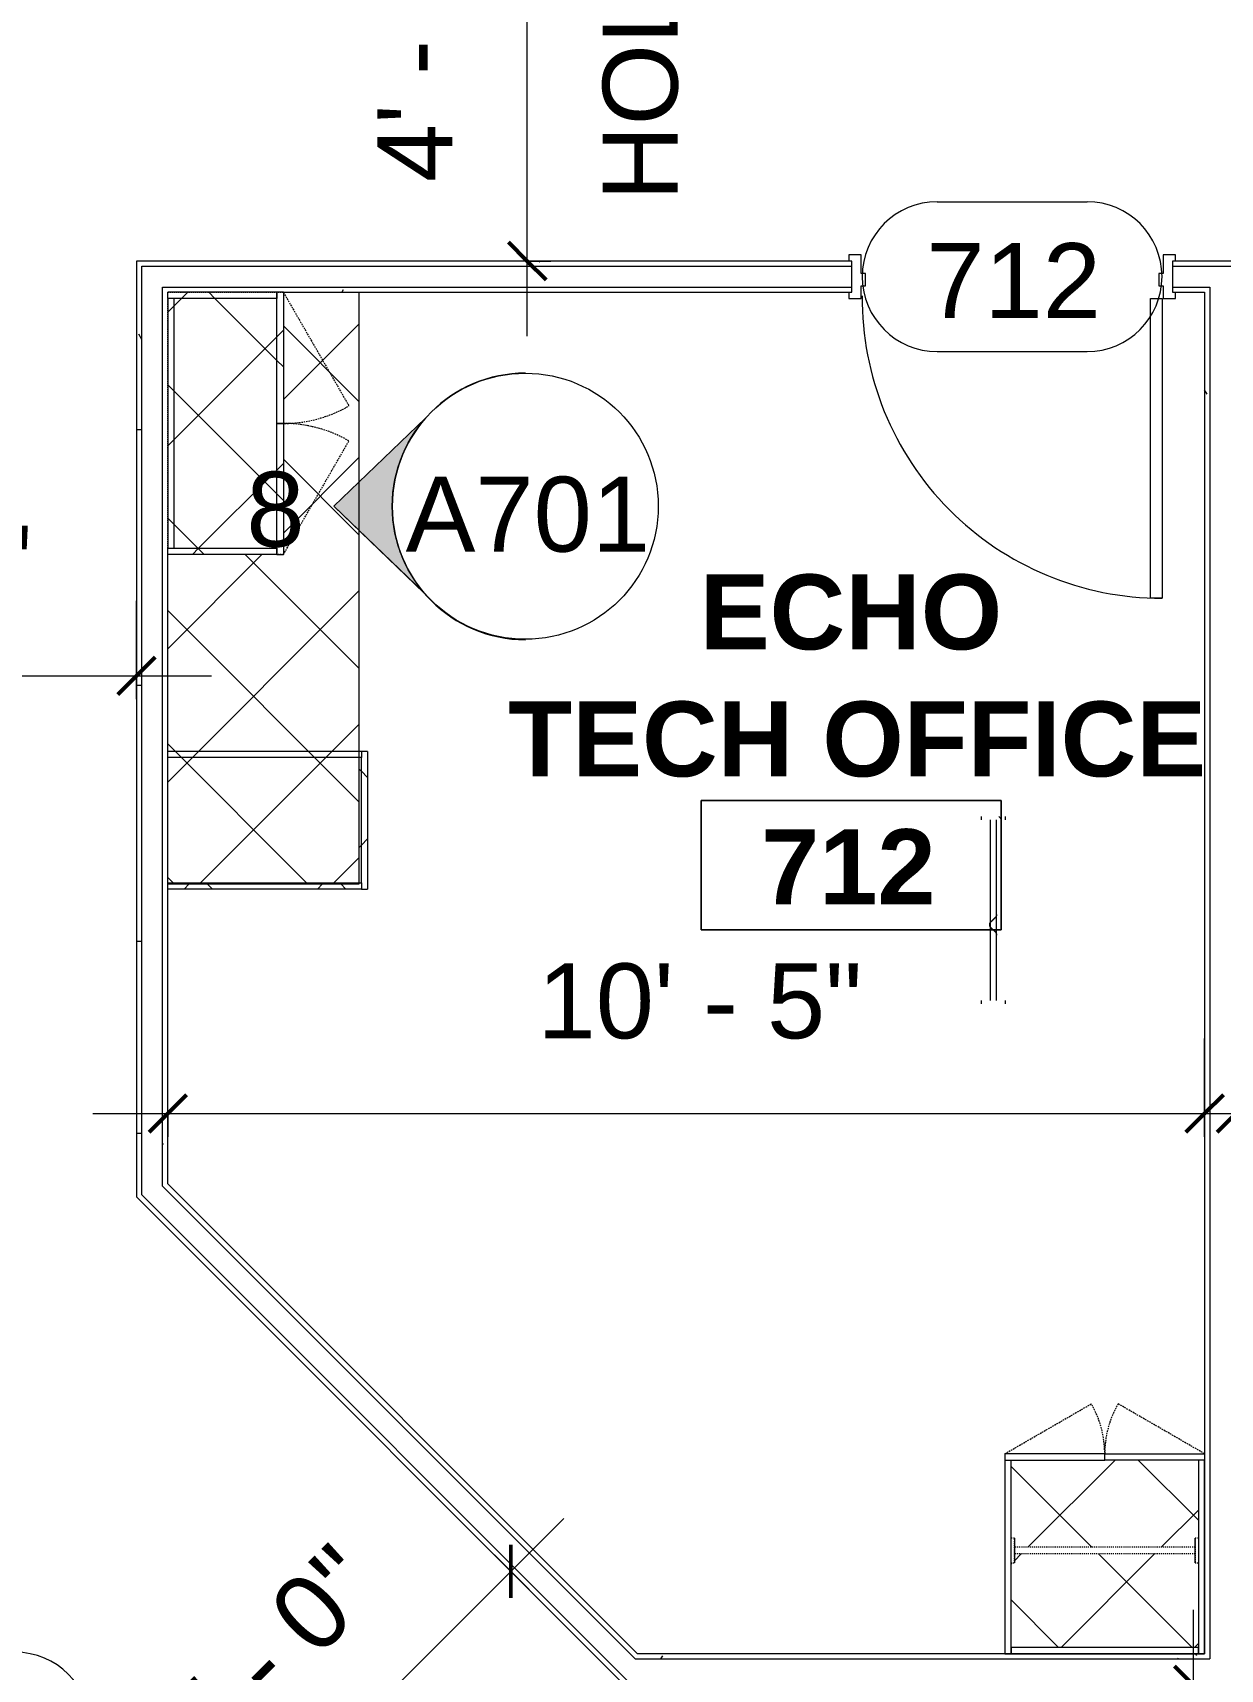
# Model space of a CAD drawing. Header units: inches. Extents: x 920 to 3228, y -557 to 2680.
# Drawn here: x 2619 to 2761.6, y 1248.9 to 1445.4 of the extents above; entities that cross this region are included whole.
import ezdxf

# ---------------------------------------------------------------- set-up
doc = ezdxf.new("R2010")
doc.units = ezdxf.units.IN
doc.header["$MEASUREMENT"] = 0
doc.linetypes.add('Dash', pattern=[0.25, 0.125, -0.125])
doc.linetypes.add('Hidden', pattern=[0.28125, 0.1875, -0.09375])
for name, color, linetype, lineweight in [('A-ANNO-DIMS', 211, 'Continuous', 9), ('A-ANNO-DIMS-96', 211, 'Continuous', 9), ('A-AREA-IDEN', 2, 'Continuous', 9), ('A-DOOR', 31, 'Continuous', 13), ('A-DOOR-IDEN', 31, 'Continuous', 9), ('A-WALL', 113, 'Continuous', 13), ('A-WALL-PATT', 111, 'Continuous', 13), ('G-ANNO-SYMB', 111, 'Continuous', 9), ('I-WALL', 2, 'Continuous', 13), ('Q-CASE', 31, 'Continuous', 13), ('Q-CASE-HDLN', 31, 'Dash', 9)]:
    doc.layers.add(name, color=color, linetype=linetype, lineweight=lineweight)
doc.styles.add('Arial', font='arial.ttf', dxfattribs={"height": 9})
doc.styles.add('Swis721 Lt BT', font='swissl.ttf', dxfattribs={"height": 9})
doc.styles.add('Swis721 Lt BT_B', font='', dxfattribs={"height": 9})
doc.styles.get('Swis721 Lt BT_B').set_extended_font_data('Swis721 Lt BT', bold=True)
doc.dimstyles.new('OTJ_-_3_32__Linear__0__Tolerance', dxfattribs={"dimscale": 12, "dimtxt": 9.497835, "dimasz": 0.375, "dimexe": 0.75, "dimexo": 0.5, "dimgap": 0.5, "dimtad": 1, "dimdec": 0, "dimzin": 3, "dimdsep": 46, "dimlunit": 4, "dimtxsty": 'Swis721 Lt BT', "dimblk1": 'OBLIQUE', "dimblk2": 'OBLIQUE', "dimsah": 1, "dimcen": 0.09, "dimdle": 0.75, "dimazin": 0, "dimtfac": 1, "dimtdec": 4, "dimtix": 1, "dimtmove": 0, "dimatfit": 3, "dimfxl": 1, "dimtvp": 1, "dimfrac": 2, "dimtolj": 1, "dimtzin": 0, "dimarcsym": 2})
doc.dimstyles.new('OTJ_-_3_32__Linear__1_2__Tolerance', dxfattribs={"dimscale": 12, "dimtxt": 9.497835, "dimasz": 0.375, "dimexe": 0.75, "dimexo": 0.5, "dimgap": 0.5, "dimtad": 1, "dimdec": 1, "dimrnd": 0.5, "dimzin": 3, "dimdsep": 46, "dimlunit": 4, "dimtxsty": 'Swis721 Lt BT', "dimblk1": 'OBLIQUE', "dimblk2": 'OBLIQUE', "dimsah": 1, "dimcen": 0.09, "dimdle": 0.75, "dimazin": 0, "dimtfac": 1, "dimtdec": 4, "dimtix": 1, "dimtmove": 0, "dimatfit": 3, "dimfxl": 1, "dimtvp": 1, "dimfrac": 2, "dimtolj": 1, "dimtzin": 0, "dimarcsym": 2})
pattern_1 = [(0, (664.756, 0), (30.72, 7.68), [1.267, -21.773, 1.267, -21.773, -122.88]), (0, (664.756, 0), (30.72, 7.68), [-46.08, 1.267, -44.813, 1.267, -21.773, -53.76]), (0, (664.756, 0), (30.72, 7.68), [-115.2, 1.267, -14.093, 1.267, -37.133]), (120, (676.276, 3.84), (-22.011075, 22.7643), [1.267, -21.773, 1.267, -21.773, -122.88]), (120, (676.276, 3.84), (-22.011075, 22.7643), [-46.08, 1.267, -44.813, 1.267, -21.773, -53.76]), (120, (676.276, 3.84), (-22.011075, 22.7643), [-115.2, 1.267, -14.093, 1.267, -37.133]), (240, (680.116, 19.2), (-8.708925, -30.4443), [1.267, -21.773, 1.267, -21.773, -122.88]), (240, (680.116, 19.2), (-8.708925, -30.4443), [-46.08, 1.267, -44.813, 1.267, -21.773, -53.76]), (240, (680.116, 19.2), (-8.708925, -30.4443), [-115.2, 1.267, -14.093, 1.267, -37.133])]
pattern_2 = [(315, (-1339.811, 1968.133), (8.012227, 8.012227), []), (45, (-1339.811, 1968.133), (-8.012227, 8.012227), [])]
pattern_3 = [(315, (-1380.763, 1968.133), (8.012227, 8.012227), []), (45, (-1380.763, 1968.133), (-8.012227, 8.012227), [])]

# ---------------------------------------------------------------- blocks, each defined once
blk = doc.blocks.new('Door - Single - Solid Door-7355446-Level XX  CONSTRUCTION')
at = {"layer": 'A-DOOR'}
for p, q in [((-14.01, 38.71), (-12.63, 38.71)), ((-14.01, 2.71), (-14.01, 38.71)), ((-12.63, 38.71), (-12.63, 2.71)), ((-12.63, 2.71), (-14.01, 2.71))]:
    blk.add_line(p, q, dxfattribs=at)
at = {"layer": 'A-DOOR', "lineweight": 9}
for p, q in [((-15.63, 2.71), (-15.63, 1.96)), ((-14.13, 2.71), (-15.63, 2.71)), ((-14.13, 1.21), (-14.13, 2.71)), ((23.62, 2.71), (22.12, 2.71)), ((22.12, 2.71), (22.12, 1.21)), ((23.62, 1.96), (23.62, 2.71)), ((-13.63, 1.21), (-14.13, 1.21)), ((-13.63, -0.29), (-13.63, 1.21)), ((22.12, 1.21), (21.62, 1.21)), ((21.62, 1.21), (21.62, -0.29)), ((-15.63, -1.79), (-15.63, -2.54)), ((-14.13, -2.54), (-14.13, -0.29)), ((-14.13, -0.29), (-13.63, -0.29)), ((21.62, -0.29), (22.12, -0.29)), ((22.12, -0.29), (22.12, -2.54)), ((23.62, -2.54), (23.62, -1.79)), ((-15.63, -2.54), (-14.13, -2.54)), ((22.12, -2.54), (23.62, -2.54))]:
    blk.add_line(p, q, dxfattribs=at)
blk.add_arc((-14.01, 2.71), 36, 359.5, 90, dxfattribs=at)
blk = doc.blocks.new('C-Counter Top1 - ADJ HEIGHT 2-7356636-Level XX  CONSTRUCTION')
at = {"layer": 'Q-CASE', "lineweight": 9}
h = blk.add_hatch(dxfattribs=at)
h.set_pattern_fill('FP_14', color=256, style=0, pattern_type=2)
h.set_pattern_definition([(315, (-1390.478, 1969.496), (8.012227, 8.012227), []), (45, (-1390.478, 1969.496), (-8.012227, 8.012227), [])])
h.paths.add_polyline_path([(-47.26, -24), (23.78, -24), (23.78, -14.88), (-7.72, -14.88), (-7.72, -1), (-47.26, -1)], flags=0)
for p, q in [((-47.26, -1), (-47.26, -24)), ((-47.26, -24), (23.78, -24))]:
    blk.add_line(p, q, dxfattribs=at)
blk = doc.blocks.new('CW Cupbd Combined - Robe 80_h x 24_d - 2 Doors - 1 rail - 1 shoe shelf-V43-Level XX  CONSTRUCTION')
at = {"layer": 'Q-CASE', "lineweight": 9}
h = blk.add_hatch(dxfattribs=at)
h.set_pattern_fill('FP_30', color=256, style=0, pattern_type=2)
h.set_pattern_definition([(225, (2097.011, 1248.43), (8.012227, -8.012227), []), (315, (2097.011, 1248.43), (8.012227, 8.012227), [])])
h.paths.add_polyline_path([(2.75, -3.11), (2.75, -13.26), (3.14, -13.26), (3.14, -14.34), (24.85, -14.34), (24.85, -13.26), (25.25, -13.26), (25.25, -3.11), (13.23, -3.11)], flags=0)
h.paths.add_polyline_path([(13.23, -15.13), (3.14, -15.13), (3.14, -16.21), (2.75, -16.21), (2.75, -25.61), (25.25, -25.61), (25.25, -16.21), (24.85, -16.21), (24.85, -15.13), (19.28, -15.13)], flags=0)
at = {"layer": 'Q-CASE', "lineweight": 20}
for p, q in [((2.75, -2.36), (2, -2.36)), ((2, -2.36), (2, -25.61)), ((2.75, -13.26), (2.75, -2.36)), ((25.25, -2.36), (2.75, -2.36)), ((2.75, -2.36), (2.75, -3.11)), ((2.75, -3.11), (25.25, -3.11)), ((26, -2.36), (25.25, -2.36)), ((25.25, -2.36), (25.25, -13.26)), ((25.25, -3.11), (25.25, -2.36)), ((26, -25.61), (26, -2.36)), ((2.75, -25.61), (2.75, -16.21)), ((25.25, -16.21), (25.25, -25.61)), ((2, -25.61), (14, -25.61)), ((2, -26.36), (2, -25.61)), ((14, -26.36), (2, -26.36)), ((14, -25.61), (14, -26.36)), ((26, -25.61), (14, -25.61)), ((14, -25.61), (14, -26.36)), ((14, -26.36), (26, -26.36)), ((26, -26.36), (26, -25.61))]:
    blk.add_line(p, q, dxfattribs=at)
at = {"layer": 'Q-CASE', "lineweight": 9}
for p, q in [((2.75, -16.21), (2.75, -13.26)), ((3.14, -13.26), (3.14, -16.21)), ((24.85, -16.21), (24.85, -13.26)), ((25.25, -13.26), (25.25, -16.21))]:
    blk.add_line(p, q, dxfattribs=at)
at = {"layer": 'Q-CASE', "linetype": 'Hidden', "lineweight": 9}
for p, q in [((2, -26.36), (12.39, -32.36)), ((26, -26.36), (15.6, -32.36))]:
    blk.add_line(p, q, dxfattribs=at)
for centre, start, end in [((2, -26.36), 330, 0.5), ((26, -26.36), 179.5, 210)]:
    blk.add_arc(centre, 12, start, end, dxfattribs=at)
at = {"layer": 'Q-CASE-HDLN'}
for p, q in [((3.14, -13.26), (2.75, -13.26)), ((3.14, -16.21), (3.14, -13.26)), ((25.25, -13.26), (24.85, -13.26)), ((24.85, -13.26), (24.85, -16.21)), ((3.14, -14.34), (24.85, -14.34)), ((3.14, -15.13), (24.85, -15.13)), ((2.75, -16.21), (3.14, -16.21)), ((24.85, -16.21), (25.25, -16.21))]:
    blk.add_line(p, q, dxfattribs=at)
blk = doc.blocks.new('FP_60-Level XX  CONSTRUCTION')
at = {"layer": 'Q-CASE', "lineweight": 9}
for p, q in [((25.25, -13.26), (24.85, -13.26)), ((24.85, -16.21), (25.25, -16.21))]:
    blk.add_line(p, q, dxfattribs=at)
blk = doc.blocks.new('FP_61-Level XX  CONSTRUCTION')
at = {"layer": 'Q-CASE', "lineweight": 9}
for p, q in [((24.85, -14.34), (3.14, -14.34)), ((3.14, -15.13), (24.85, -15.13)), ((14.51, -14.3), (14.5, -14.3)), ((14.52, -14.3), (14.51, -14.3)), ((14.53, -14.3), (14.52, -14.3)), ((14.54, -14.3), (14.53, -14.3)), ((14.55, -14.3), (14.54, -14.3)), ((14.56, -14.31), (14.55, -14.3)), ((14.57, -14.31), (14.56, -14.31)), ((14.58, -14.31), (14.57, -14.31)), ((14.59, -14.31), (14.58, -14.31)), ((14.6, -14.32), (14.59, -14.31)), ((14.61, -14.32), (14.6, -14.32)), ((14.62, -14.32), (14.61, -14.32)), ((14.63, -14.33), (14.62, -14.32)), ((14.64, -14.33), (14.63, -14.33)), ((14.65, -14.33), (14.64, -14.33)), ((14.66, -14.34), (14.65, -14.33)), ((14.67, -14.34), (14.66, -14.34)), ((14.68, -14.35), (14.67, -14.34)), ((14.69, -14.35), (14.68, -14.35)), ((14.7, -14.36), (14.69, -14.35)), ((14.71, -14.36), (14.7, -14.36)), ((14.72, -14.37), (14.71, -14.36)), ((14.73, -14.37), (14.72, -14.37)), ((14.74, -14.38), (14.73, -14.37)), ((14.74, -14.39), (14.74, -14.38)), ((14.75, -14.39), (14.74, -14.39)), ((14.76, -14.4), (14.75, -14.39)), ((14.77, -14.41), (14.76, -14.4)), ((14.78, -14.41), (14.77, -14.41)), ((14.79, -14.42), (14.78, -14.41)), ((14.8, -14.43), (14.79, -14.42)), ((14.81, -14.44), (14.8, -14.43)), ((14.82, -14.44), (14.81, -14.44)), ((14.83, -14.45), (14.82, -14.44)), ((14.84, -14.46), (14.83, -14.45)), ((14.85, -14.47), (14.84, -14.46)), ((14.86, -14.48), (14.85, -14.47)), ((14.87, -14.49), (14.86, -14.48)), ((14.88, -14.49), (14.87, -14.49)), ((14.89, -14.5), (14.88, -14.49)), ((14.9, -14.51), (14.89, -14.5)), ((14.91, -14.52), (14.9, -14.51)), ((14.92, -14.53), (14.91, -14.52)), ((14.93, -14.54), (14.92, -14.53)), ((14.94, -14.55), (14.93, -14.54)), ((14.95, -14.56), (14.94, -14.55)), ((14.96, -14.57), (14.95, -14.56)), ((14.97, -14.58), (14.96, -14.57)), ((14.98, -14.59), (14.97, -14.58)), ((14.99, -14.6), (14.98, -14.59)), ((15, -14.61), (14.99, -14.6)), ((15.01, -14.62), (15, -14.61)), ((15.02, -14.63), (15.01, -14.62)), ((15.02, -14.64), (15.02, -14.63)), ((15.03, -14.65), (15.02, -14.64)), ((15.04, -14.66), (15.03, -14.65)), ((15.05, -14.67), (15.04, -14.66)), ((15.06, -14.68), (15.05, -14.67)), ((15.07, -14.69), (15.06, -14.68)), ((15.08, -14.71), (15.07, -14.69)), ((15.09, -14.72), (15.08, -14.71)), ((15.1, -14.73), (15.09, -14.72)), ((15.11, -14.74), (15.1, -14.73)), ((15.12, -14.75), (15.11, -14.74)), ((15.13, -14.76), (15.12, -14.75)), ((15.14, -14.77), (15.13, -14.76)), ((15.15, -14.78), (15.14, -14.77)), ((15.16, -14.79), (15.15, -14.78)), ((15.17, -14.8), (15.16, -14.79)), ((15.18, -14.81), (15.17, -14.8)), ((15.19, -14.82), (15.18, -14.81)), ((15.2, -14.83), (15.19, -14.82)), ((15.21, -14.84), (15.2, -14.83)), ((15.22, -14.85), (15.21, -14.84)), ((15.23, -14.86), (15.22, -14.85)), ((15.24, -14.87), (15.23, -14.86)), ((15.25, -14.88), (15.24, -14.87)), ((15.26, -14.89), (15.25, -14.88)), ((15.27, -14.9), (15.26, -14.89)), ((15.28, -14.91), (15.27, -14.9)), ((15.29, -14.92), (15.28, -14.91)), ((15.3, -14.93), (15.29, -14.92)), ((15.31, -14.94), (15.3, -14.93)), ((15.31, -14.95), (15.31, -14.94)), ((15.32, -14.96), (15.31, -14.95)), ((15.33, -14.97), (15.32, -14.96)), ((15.34, -14.98), (15.33, -14.97)), ((15.35, -14.99), (15.34, -14.98)), ((15.36, -15), (15.35, -14.99)), ((15.37, -15.01), (15.36, -15)), ((15.38, -15.01), (15.37, -15.01)), ((15.39, -15.02), (15.38, -15.01)), ((15.4, -15.03), (15.39, -15.02)), ((15.41, -15.04), (15.4, -15.03)), ((15.42, -15.05), (15.41, -15.04)), ((15.43, -15.05), (15.42, -15.05)), ((15.44, -15.06), (15.43, -15.05)), ((15.45, -15.07), (15.44, -15.06)), ((15.46, -15.08), (15.45, -15.07)), ((15.47, -15.08), (15.46, -15.08)), ((15.48, -15.09), (15.47, -15.08)), ((15.49, -15.1), (15.48, -15.09)), ((15.5, -15.1), (15.49, -15.1)), ((15.51, -15.11), (15.5, -15.1)), ((15.52, -15.11), (15.51, -15.11)), ((15.53, -15.12), (15.52, -15.11)), ((15.54, -15.12), (15.53, -15.12)), ((15.55, -15.13), (15.54, -15.12)), ((15.56, -15.13), (15.55, -15.13)), ((15.57, -15.14), (15.56, -15.13)), ((15.58, -15.14), (15.57, -15.14)), ((15.59, -15.15), (15.58, -15.14)), ((15.6, -15.15), (15.59, -15.15)), ((15.59, -15.15), (15.59, -15.15)), ((15.61, -15.16), (15.6, -15.15)), ((15.62, -15.16), (15.61, -15.16)), ((15.63, -15.16), (15.62, -15.16)), ((15.64, -15.16), (15.63, -15.16)), ((15.65, -15.17), (15.64, -15.16)), ((15.66, -15.17), (15.65, -15.17)), ((15.67, -15.17), (15.66, -15.17)), ((15.68, -15.17), (15.67, -15.17)), ((15.69, -15.17), (15.68, -15.17)), ((15.7, -15.17), (15.69, -15.17)), ((15.71, -15.17), (15.7, -15.17)), ((15.72, -15.17), (15.71, -15.17)), ((15.77, -15.17), (15.76, -15.17)), ((15.78, -15.17), (15.77, -15.17)), ((15.79, -15.17), (15.78, -15.17)), ((15.8, -15.17), (15.79, -15.17)), ((15.81, -15.17), (15.8, -15.17)), ((15.82, -15.17), (15.81, -15.17)), ((15.83, -15.17), (15.82, -15.17)), ((15.84, -15.16), (15.83, -15.17)), ((15.85, -15.16), (15.84, -15.16)), ((15.86, -15.16), (15.85, -15.16)), ((15.87, -15.16), (15.86, -15.16)), ((15.88, -15.15), (15.87, -15.16)), ((15.89, -15.15), (15.88, -15.15)), ((15.9, -15.15), (15.89, -15.15)), ((15.91, -15.14), (15.9, -15.15)), ((15.92, -15.14), (15.91, -15.14)), ((15.93, -15.13), (15.92, -15.14)), ((15.94, -15.13), (15.93, -15.13)), ((15.95, -15.12), (15.94, -15.13)), ((15.96, -15.12), (15.95, -15.12)), ((15.97, -15.11), (15.96, -15.12)), ((15.98, -15.11), (15.97, -15.11)), ((15.99, -15.1), (15.98, -15.11)), ((16, -15.09), (15.99, -15.1)), ((15.99, -15.1), (15.99, -15.1)), ((16.01, -15.08), (16, -15.09)), ((16.02, -15.08), (16.01, -15.08)), ((16.03, -15.07), (16.02, -15.08)), ((16.04, -15.06), (16.03, -15.07)), ((16.05, -15.05), (16.04, -15.06)), ((16.06, -15.05), (16.05, -15.05)), ((16.07, -15.04), (16.06, -15.05)), ((16.08, -15.03), (16.07, -15.04)), ((16.09, -15.02), (16.08, -15.03)), ((16.1, -15.01), (16.09, -15.02)), ((16.11, -15.01), (16.1, -15.01)), ((16.12, -15), (16.11, -15.01)), ((16.13, -14.99), (16.12, -15)), ((16.14, -14.98), (16.13, -14.99)), ((16.15, -14.97), (16.14, -14.98)), ((16.16, -14.96), (16.15, -14.97)), ((16.17, -14.95), (16.16, -14.96)), ((16.18, -14.94), (16.17, -14.95)), ((16.19, -14.93), (16.18, -14.94)), ((16.2, -14.92), (16.19, -14.93)), ((16.21, -14.91), (16.2, -14.92)), ((16.22, -14.9), (16.21, -14.91)), ((16.23, -14.89), (16.22, -14.9)), ((16.24, -14.88), (16.23, -14.89)), ((16.25, -14.87), (16.24, -14.88)), ((16.26, -14.86), (16.25, -14.87)), ((16.27, -14.85), (16.26, -14.86)), ((16.28, -14.83), (16.27, -14.84)), ((16.27, -14.84), (16.27, -14.85)), ((16.29, -14.82), (16.28, -14.83)), ((16.3, -14.81), (16.29, -14.82)), ((16.31, -14.8), (16.3, -14.81)), ((16.32, -14.79), (16.31, -14.8)), ((16.33, -14.78), (16.32, -14.79)), ((16.34, -14.77), (16.33, -14.78)), ((16.35, -14.76), (16.34, -14.77)), ((16.36, -14.75), (16.35, -14.76)), ((16.37, -14.74), (16.36, -14.75)), ((16.38, -14.73), (16.37, -14.74)), ((16.39, -14.72), (16.38, -14.73)), ((16.4, -14.71), (16.39, -14.72)), ((16.41, -14.69), (16.4, -14.71)), ((16.42, -14.68), (16.41, -14.69)), ((16.43, -14.67), (16.42, -14.68)), ((16.44, -14.66), (16.43, -14.67)), ((16.45, -14.65), (16.44, -14.66)), ((16.46, -14.64), (16.45, -14.65)), ((16.47, -14.63), (16.46, -14.64)), ((16.48, -14.62), (16.47, -14.63)), ((16.49, -14.61), (16.48, -14.62)), ((16.5, -14.6), (16.49, -14.61)), ((16.51, -14.59), (16.5, -14.6)), ((16.52, -14.58), (16.51, -14.59)), ((16.53, -14.57), (16.52, -14.58)), ((16.54, -14.56), (16.53, -14.57)), ((16.55, -14.55), (16.54, -14.56)), ((16.56, -14.54), (16.55, -14.55)), ((16.57, -14.52), (16.56, -14.53)), ((16.56, -14.53), (16.56, -14.54)), ((16.58, -14.51), (16.57, -14.52)), ((16.59, -14.5), (16.58, -14.51)), ((16.6, -14.49), (16.59, -14.5)), ((16.61, -14.49), (16.6, -14.49)), ((16.62, -14.48), (16.61, -14.49)), ((16.63, -14.47), (16.62, -14.48)), ((16.64, -14.46), (16.63, -14.47)), ((16.65, -14.45), (16.64, -14.46)), ((16.66, -14.44), (16.65, -14.45)), ((16.67, -14.44), (16.66, -14.44)), ((16.68, -14.43), (16.67, -14.44)), ((16.69, -14.42), (16.68, -14.43)), ((16.7, -14.41), (16.69, -14.42)), ((16.71, -14.41), (16.7, -14.41)), ((16.72, -14.4), (16.71, -14.41)), ((16.73, -14.39), (16.72, -14.4)), ((16.74, -14.39), (16.73, -14.39)), ((16.75, -14.38), (16.74, -14.39)), ((16.76, -14.37), (16.75, -14.38)), ((16.77, -14.37), (16.76, -14.37)), ((16.78, -14.36), (16.77, -14.37)), ((16.79, -14.36), (16.78, -14.36)), ((16.8, -14.35), (16.79, -14.36)), ((16.81, -14.35), (16.8, -14.35)), ((16.82, -14.34), (16.81, -14.35)), ((16.83, -14.34), (16.82, -14.34)), ((16.84, -14.33), (16.83, -14.34)), ((16.85, -14.33), (16.84, -14.33)), ((16.86, -14.32), (16.85, -14.33)), ((16.85, -14.33), (16.85, -14.33)), ((16.87, -14.32), (16.86, -14.32)), ((16.88, -14.32), (16.87, -14.32)), ((16.89, -14.31), (16.88, -14.32)), ((16.9, -14.31), (16.89, -14.31)), ((16.91, -14.31), (16.9, -14.31)), ((16.92, -14.31), (16.91, -14.31)), ((16.93, -14.3), (16.92, -14.31)), ((16.94, -14.3), (16.93, -14.3)), ((16.95, -14.3), (16.94, -14.3)), ((16.96, -14.3), (16.95, -14.3)), ((16.97, -14.3), (16.96, -14.3)), ((16.98, -14.3), (16.97, -14.3))]:
    blk.add_line(p, q, dxfattribs=at)
blk = doc.blocks.new('FP_62-Level XX  CONSTRUCTION')
at = {"layer": 'Q-CASE', "lineweight": 9}
for p, q in [((3.14, -13.26), (2.75, -13.26)), ((3.14, -13.74), (3.1, -13.76)), ((2.78, -14.04), (2.75, -14.07)), ((2.82, -14.01), (2.78, -14.04)), ((2.85, -13.98), (2.82, -14.01)), ((2.89, -13.94), (2.85, -13.98)), ((2.92, -13.91), (2.89, -13.94)), ((2.96, -13.88), (2.92, -13.91)), ((3, -13.85), (2.96, -13.88)), ((3.03, -13.82), (3, -13.85)), ((3.07, -13.79), (3.03, -13.82)), ((3.1, -13.76), (3.07, -13.79)), ((2.75, -16.21), (3.14, -16.21))]:
    blk.add_line(p, q, dxfattribs=at)
blk = doc.blocks.new('CW Cupbd Combined - Robe 80_h x 24_d - 2 Doors - 1 rail - 1 shoe shelf-V59-Level XX  CONSTRUCTION')
at = {"layer": 'Q-CASE', "lineweight": 9}
for name in ['FP_62-Level XX  CONSTRUCTION', 'FP_60-Level XX  CONSTRUCTION', 'FP_61-Level XX  CONSTRUCTION']:
    blk.add_blockref(name, (664.76, 0), dxfattribs=at)
blk = doc.blocks.new('Door - Single - Solid Door-7731895-Level XX  CONSTRUCTION')
at = {"layer": 'A-DOOR', "lineweight": 9}
for p, q in [((-15.63, 2.54), (-14.13, 2.54)), ((-15.63, 1.79), (-15.63, 2.54)), ((-14.13, 2.54), (-14.13, 0.29)), ((22.12, 2.54), (23.62, 2.54)), ((22.12, 0.29), (22.12, 2.54)), ((23.62, 2.54), (23.62, 1.79)), ((-14.13, 0.29), (-13.63, 0.29)), ((-13.63, 0.29), (-13.63, -1.21)), ((21.62, 0.29), (22.12, 0.29)), ((21.62, -1.21), (21.62, 0.29)), ((-15.63, -2.71), (-15.63, -1.96)), ((-14.13, -1.21), (-14.13, -2.71)), ((-13.63, -1.21), (-14.13, -1.21)), ((22.12, -1.21), (21.62, -1.21)), ((22.12, -2.71), (22.12, -1.21)), ((23.62, -1.96), (23.62, -2.71)), ((-14.13, -2.71), (-15.63, -2.71)), ((23.62, -2.71), (22.12, -2.71))]:
    blk.add_line(p, q, dxfattribs=at)
at = {"layer": 'A-DOOR'}
for p, q in [((-14.01, -2.71), (-39.46, -28.17)), ((-38.49, -29.14), (-13.03, -3.69)), ((-13.03, -3.69), (-14.01, -2.71)), ((-39.46, -28.17), (-38.49, -29.14))]:
    blk.add_line(p, q, dxfattribs=at)
at = {"layer": 'A-DOOR', "lineweight": 9}
blk.add_arc((-14.01, -2.71), 36, 225, 0.5, dxfattribs=at)
blk = doc.blocks.new('CW Drawers - UB 34_5_h x 24_d - 4 Drawers Top Specified-7800263-Level XX  CONSTRUCTION')
at = {"layer": 'Q-CASE', "lineweight": 9}
h = blk.add_hatch(dxfattribs=at)
h.set_pattern_fill('FP_50', color=256, style=0, pattern_type=2)
h.set_pattern_definition(pattern_2)
h.paths.add_polyline_path([(2.78, -25.61), (3.53, -25.61), (3.53, -25.36), (3.4, -25.36), (3.4, -2.36), (2.78, -2.36), (2.78, -25.36)], flags=0)
h = blk.add_hatch(dxfattribs=at)
h.set_pattern_fill('FP_50', color=256, style=0, pattern_type=2)
h.set_pattern_definition(pattern_2)
h.paths.add_polyline_path([(3.53, -25.61), (18.57, -25.61), (18.57, -25.36), (3.53, -25.36)], flags=0)
h = blk.add_hatch(dxfattribs=at)
h.set_pattern_fill('FP_50', color=256, style=0, pattern_type=2)
h.set_pattern_definition(pattern_2)
h.paths.add_polyline_path([(18.57, -25.61), (19.32, -25.61), (19.32, -25.36), (18.57, -25.36)], flags=0)
h = blk.add_hatch(dxfattribs=at)
h.set_pattern_fill('FP_50', color=256, style=0, pattern_type=2)
h.set_pattern_definition(pattern_2)
h.paths.add_polyline_path([(2.78, -25.61), (2.78, -26.36), (19.32, -26.36), (19.32, -25.61), (3.53, -25.61)], flags=0)
for p, q in [((2.78, -25.61), (2.78, -2.36)), ((3.53, -2.36), (3.53, -25.61)), ((18.57, -25.61), (18.57, -2.36)), ((19.32, -25.61), (19.32, -2.36)), ((2.78, -25.61), (2.78, -26.36)), ((3.53, -25.61), (2.78, -25.61)), ((19.32, -26.36), (2.78, -26.36)), ((3.53, -25.61), (18.57, -25.61)), ((19.32, -25.61), (18.57, -25.61)), ((19.32, -26.36), (19.32, -25.61))]:
    blk.add_line(p, q, dxfattribs=at)
blk = doc.blocks.new('CW Cupbd Ohead1 - 37_h x 13 7_8_d - 2 Doors - 1 Shelf-7800386-Level XX  CONSTRUCTION')
at = {"layer": 'Q-CASE', "lineweight": 9}
h = blk.add_hatch(dxfattribs=at)
h.set_pattern_fill('FP_51', color=256, style=0, pattern_type=2)
h.set_pattern_definition(pattern_3)
h.paths.add_polyline_path([(2, -2.36), (2, -15.45), (2.75, -15.45), (2.75, -2.36)], flags=0)
h = blk.add_hatch(dxfattribs=at)
h.set_pattern_fill('FP_51', color=256, style=0, pattern_type=2)
h.set_pattern_definition(pattern_3)
h.paths.add_polyline_path([(2.75, -3.11), (32.74, -3.11), (32.74, -2.36), (2.75, -2.36)], flags=0)
h = blk.add_hatch(dxfattribs=at)
h.set_pattern_fill('FP_51', color=256, style=0, pattern_type=2)
h.set_pattern_definition(pattern_3)
h.paths.add_polyline_path([(2.75, -3.11), (2.75, -15.45), (32.74, -15.45), (32.74, -3.11), (17.74, -3.11)], flags=0)
h = blk.add_hatch(dxfattribs=at)
h.set_pattern_fill('FP_51', color=256, style=0, pattern_type=2)
h.set_pattern_definition(pattern_3)
h.paths.add_polyline_path([(32.74, -15.45), (33.49, -15.45), (33.49, -2.36), (32.74, -2.36), (32.74, -3.11)], flags=0)
h = blk.add_hatch(dxfattribs=at)
h.set_pattern_fill('FP_51', color=256, style=0, pattern_type=2)
h.set_pattern_definition(pattern_3)
h.paths.add_polyline_path([(2, -16.24), (17.74, -16.24), (17.74, -15.45), (2, -15.45)], flags=0)
h = blk.add_hatch(dxfattribs=at)
h.set_pattern_fill('FP_51', color=256, style=0, pattern_type=2)
h.set_pattern_definition(pattern_3)
h.paths.add_polyline_path([(17.74, -16.24), (33.49, -16.24), (33.49, -15.45), (17.74, -15.45)], flags=0)
for p, q in [((2, -2.36), (2.75, -2.36)), ((2, -15.45), (2, -2.36)), ((2.75, -2.36), (2.75, -15.45)), ((32.74, -2.36), (2.75, -2.36)), ((2.75, -3.11), (32.74, -3.11)), ((32.74, -2.36), (33.49, -2.36)), ((32.74, -15.45), (32.74, -2.36)), ((33.49, -15.45), (33.49, -2.36)), ((2, -15.45), (17.74, -15.45)), ((2, -15.45), (2, -16.24)), ((2.75, -15.45), (2, -15.45)), ((17.74, -16.24), (17.74, -15.45)), ((17.74, -15.45), (33.49, -15.45)), ((17.74, -15.45), (17.74, -16.24)), ((33.49, -15.45), (32.74, -15.45)), ((33.49, -16.24), (33.49, -15.45)), ((17.74, -16.24), (2, -16.24)), ((33.49, -16.24), (17.74, -16.24))]:
    blk.add_line(p, q, dxfattribs=at)
at = {"layer": 'Q-CASE', "linetype": 'Hidden', "lineweight": 9}
for p, q in [((2, -16.24), (15.63, -24.11)), ((33.49, -16.24), (19.85, -24.11))]:
    blk.add_line(p, q, dxfattribs=at)
for centre, start, end in [((2, -16.24), 330, 0.5), ((33.49, -16.24), 179.5, 210)]:
    blk.add_arc(centre, 15.75, start, end, dxfattribs=at)
at = {"layer": 'Q-CASE-HDLN'}
for p, q in [((2, -16.24), (2, -2.36)), ((2, -2.36), (33.49, -2.36)), ((33.49, -2.36), (33.49, -16.24)), ((33.49, -16.24), (2, -16.24))]:
    blk.add_line(p, q, dxfattribs=at)
blk = doc.blocks.new('Room Tag - Room Name and Number-3379422-Level XX  CONSTRUCTION')
at = {"layer": 'A-AREA-IDEN'}
for p, q in [((-0.1881, -0.1636), (-0.1881, -0.0018)), ((-0.1881, -0.0018), (0.1869, -0.0018)), ((0.1869, -0.0018), (-0.1881, -0.0018)), ((-0.1881, -0.0018), (-0.1881, -0.1636)), ((0.1869, -0.0018), (0.1869, -0.1636)), ((0.1869, -0.1636), (0.1869, -0.0018)), ((0.1869, -0.1636), (-0.1881, -0.1636)), ((-0.1881, -0.1636), (0.1869, -0.1636))]:
    blk.add_line(p, q, dxfattribs=at)
blk = doc.blocks.new('Door Tag - Door Tag-41184-Level XX  CONSTRUCTION')
at = {"layer": 'A-DOOR-IDEN'}
for p, q in [((-0.09375, 0.09375), (0.09375, 0.09375)), ((-0.09375, -0.09375), (0.09375, -0.09375))]:
    blk.add_line(p, q, dxfattribs=at)
for centre, start, end in [((-0.09375, 0), 90, 270), ((0.09375, 0), 270, 90)]:
    blk.add_arc(centre, 0.09375, start, end, dxfattribs=at)
blk = doc.blocks.new('DIMBLOCK12-Level XX  CONSTRUCTION')
at = {"layer": 'A-ANNO-DIMS-96'}
for p, q in [((2758.38, 1256.04), (2758.38, 1096.92)), ((2755.57, 1247.04), (2767.38, 1247.04)), ((2758.38, 1247.04), (2755.57, 1247.04)), ((2755.57, 1105.92), (2767.38, 1105.92)), ((2758.38, 1105.92), (2755.57, 1105.92))]:
    blk.add_line(p, q, dxfattribs=at)
at = {"layer": 'A-ANNO-DIMS-96', "lineweight": 50}
for p, q in [((2758.38, 1247.04), (2756.13, 1249.29)), ((2758.38, 1247.04), (2760.63, 1244.79)), ((2758.38, 1105.92), (2756.13, 1108.17)), ((2758.38, 1105.92), (2760.63, 1103.67))]:
    blk.add_line(p, q, dxfattribs=at)
at = {"layer": 'A-ANNO-DIMS-96', "color": 0, "insert": (2740.37, 1158.61), "char_height": 9, "width": 42.8759, "attachment_point": 1, "rotation": 90, "line_spacing_factor": 1.005062, "style": 'Swis721 Lt BT'}
blk.add_mtext('11\' - 9"', dxfattribs=at)
blk = doc.blocks.new('_Oblique')
at = {"color": 0, "linetype": 'ByBlock', "lineweight": -2}
blk.add_line((-0.5, -0.5), (0.5, 0.5), dxfattribs=at)
blk = doc.blocks.new('DIMBLOCK14-Level XX  CONSTRUCTION')
at = {"layer": 'A-ANNO-DIMS-96'}
for p, q in [((2763.52, 1312.84), (2763.52, 1324.65)), ((2881.96, 1312.84), (2881.96, 1324.65)), ((2754.52, 1315.65), (2890.96, 1315.65)), ((2763.52, 1315.65), (2763.52, 1312.84)), ((2881.96, 1315.65), (2881.96, 1312.84))]:
    blk.add_line(p, q, dxfattribs=at)
at = {"layer": 'A-ANNO-DIMS-96', "lineweight": 50}
for p, q in [((2763.52, 1315.65), (2765.77, 1317.9)), ((2881.96, 1315.65), (2884.21, 1317.9)), ((2763.52, 1315.65), (2761.27, 1313.4)), ((2881.96, 1315.65), (2879.71, 1313.4))]:
    blk.add_line(p, q, dxfattribs=at)
at = {"layer": 'A-ANNO-DIMS-96', "color": 0, "insert": (2804.88, 1333.67), "char_height": 9, "width": 42.8759, "attachment_point": 1, "line_spacing_factor": 1.005062, "style": 'Swis721 Lt BT'}
blk.add_mtext('9\' - 10"', dxfattribs=at)
blk = doc.blocks.new('DIMBLOCK15-Level XX  CONSTRUCTION')
at = {"layer": 'A-ANNO-DIMS-96'}
for p, q in [((2635.25, 1312.84), (2635.25, 1324.65)), ((2759.77, 1312.84), (2759.77, 1324.65)), ((2626.25, 1315.65), (2768.77, 1315.65)), ((2635.25, 1315.65), (2635.25, 1312.84)), ((2759.77, 1315.65), (2759.77, 1312.84))]:
    blk.add_line(p, q, dxfattribs=at)
at = {"layer": 'A-ANNO-DIMS-96', "lineweight": 50}
for p, q in [((2635.25, 1315.65), (2637.5, 1317.9)), ((2759.77, 1315.65), (2762.02, 1317.9)), ((2635.25, 1315.65), (2633, 1313.4)), ((2759.77, 1315.65), (2757.52, 1313.4))]:
    blk.add_line(p, q, dxfattribs=at)
at = {"layer": 'A-ANNO-DIMS-96', "color": 0, "insert": (2679.65, 1333.67), "char_height": 9, "width": 42.8759, "attachment_point": 1, "line_spacing_factor": 1.005062, "style": 'Swis721 Lt BT'}
blk.add_mtext('10\' - 5"', dxfattribs=at)
blk = doc.blocks.new('DIMBLOCK19-Level XX  CONSTRUCTION')
at = {"layer": 'A-ANNO-DIMS-96'}
for p, q in [((2678.42, 1409), (2678.42, 1475.04)), ((2681.24, 1466.04), (2669.42, 1466.04)), ((2678.42, 1466.04), (2681.24, 1466.04)), ((2681.24, 1418), (2669.42, 1418)), ((2678.42, 1418), (2681.24, 1418))]:
    blk.add_line(p, q, dxfattribs=at)
at = {"layer": 'A-ANNO-DIMS-96', "lineweight": 50}
for p, q in [((2678.42, 1466.04), (2676.17, 1468.29)), ((2678.42, 1466.04), (2680.67, 1463.79)), ((2678.42, 1418), (2676.17, 1420.25)), ((2678.42, 1418), (2680.67, 1415.75))]:
    blk.add_line(p, q, dxfattribs=at)
at = {"layer": 'A-ANNO-DIMS-96', "color": 0, "char_height": 9, "attachment_point": 1, "rotation": 90, "line_spacing_factor": 1.005062, "style": 'Swis721 Lt BT'}
for s, insert, width in [('4\' - 0"', (2660.41, 1427.47), 34.9159), ('HOLD', (2687.48, 1425.21), 40.3432)]:
    blk.add_mtext(s, dxfattribs=dict(at, insert=insert, width=width))
blk = doc.blocks.new('DIMBLOCK40-Level XX  CONSTRUCTION')
at = {"layer": 'A-ANNO-DIMS-96'}
for p, q in [((2682.82, 1267.04), (2627.67, 1211.89)), ((2674.47, 1262.67), (2682.82, 1254.31)), ((2676.46, 1260.68), (2674.47, 1262.67)), ((2632.04, 1220.24), (2640.4, 1211.89)), ((2634.03, 1218.25), (2632.04, 1220.24))]:
    blk.add_line(p, q, dxfattribs=at)
at = {"layer": 'A-ANNO-DIMS-96', "lineweight": 50}
for p, q in [((2676.46, 1260.68), (2676.46, 1263.86)), ((2676.46, 1260.68), (2676.46, 1257.5)), ((2634.03, 1218.25), (2634.03, 1221.43)), ((2634.03, 1218.25), (2634.03, 1215.07))]:
    blk.add_line(p, q, dxfattribs=at)
at = {"layer": 'A-ANNO-DIMS-96', "color": 0, "insert": (2632.22, 1241.92), "char_height": 9, "width": 34.9159, "attachment_point": 1, "rotation": 45, "line_spacing_factor": 1.005062, "style": 'Swis721 Lt BT'}
blk.add_mtext('5\' - 0"', dxfattribs=at)
blk = doc.blocks.new('DIMBLOCK41-Level XX  CONSTRUCTION')
at = {"layer": 'A-ANNO-DIMS-96'}
for p, q in [((2571.5, 1365.39), (2571.5, 1377.2)), ((2631.5, 1365.39), (2631.5, 1377.2)), ((2562.5, 1368.2), (2640.5, 1368.2)), ((2571.5, 1368.2), (2571.5, 1365.39)), ((2631.5, 1368.2), (2631.5, 1365.39))]:
    blk.add_line(p, q, dxfattribs=at)
at = {"layer": 'A-ANNO-DIMS-96', "lineweight": 50}
for p, q in [((2571.5, 1368.2), (2573.75, 1370.45)), ((2631.5, 1368.2), (2633.75, 1370.45)), ((2571.5, 1368.2), (2569.25, 1365.95)), ((2631.5, 1368.2), (2629.25, 1365.95))]:
    blk.add_line(p, q, dxfattribs=at)
at = {"layer": 'A-ANNO-DIMS-96', "color": 0, "insert": (2586.95, 1386.22), "char_height": 9, "width": 34.9159, "attachment_point": 1, "line_spacing_factor": 1.005062, "style": 'Swis721 Lt BT'}
blk.add_mtext('5\' - 0"', dxfattribs=at)
blk = doc.blocks.new('Elevation - Filled Arrow 2-347888-Level XX  CONSTRUCTION')
at = {"layer": 'G-ANNO-SYMB'}
blk.add_circle((0, 0), 0.1664, dxfattribs=at)
blk = doc.blocks.new('Elevation - Filled Arrow-151867-Level XX  CONSTRUCTION')
at = {"layer": 'G-ANNO-SYMB'}
h = blk.add_hatch(color=256, dxfattribs=at)
edge = h.paths.add_edge_path(flags=0)
edge.add_line((0, 0.2393), (0.1103, 0.1247))
edge.add_arc((-0.0002, -0.0002), 0.1667, 48.498, 130.5571)
edge.add_line((-0.1085, 0.1265), (0, 0.2393))
for p, q in [((0, 0.2393), (-0.1085, 0.1265)), ((-0.1084, 0.1266), (0, 0.2393)), ((0, 0.2393), (-0.1084, 0.1266)), ((0, 0.2393), (0.11, 0.1249)), ((0.1103, 0.1247), (0, 0.2393))]:
    blk.add_line(p, q, dxfattribs=at)
blk.add_arc((-0.0002, -0.0002), 0.1667, 48.498, 130.5571, dxfattribs=at)
blk.add_ellipse((-0.0002, -0.0001), major_axis=(-0.1667, 0), ratio=0.999376, start_param=3.141593, end_param=6.283185, dxfattribs=at)

msp = doc.modelspace()

# ---------------------------------------------------------------- hatches: boundary and pattern name
at = {"layer": 'A-WALL-PATT', "lineweight": 9}
h = msp.add_hatch(dxfattribs=at)
h.set_pattern_fill('FP_11', color=256, style=0, pattern_type=2)
h.set_pattern_definition(pattern_1)
h.paths.add_polyline_path([(2632.13, 1305.89), (2632.13, 1418), (2631.5, 1418), (2631.5, 1306.52)], flags=0)
h = msp.add_hatch(dxfattribs=at)
h.set_pattern_fill('FP_11', color=256, style=0, pattern_type=2)
h.set_pattern_definition(pattern_1)
h.paths.add_polyline_path([(2864.65, 1417.38), (2881.96, 1417.38), (2881.96, 1418), (2804.9, 1418), (2804.9, 1417.38), (2809.06, 1417.38)], flags=0)
h.paths.add_polyline_path([(2766.4, 1417.38), (2766.4, 1418), (2755.9, 1418), (2755.9, 1417.38), (2762.9, 1417.38)], flags=0)
h.paths.add_polyline_path([(2658.25, 1417.38), (2717.4, 1417.38), (2717.4, 1418), (2632.13, 1418), (2632.13, 1417.38), (2635.25, 1417.38)], flags=0)
h = msp.add_hatch(dxfattribs=at)
h.set_pattern_fill('FP_11', color=256, style=0, pattern_type=2)
h.set_pattern_definition(pattern_1)
h.paths.add_polyline_path([(2635.25, 1307.19), (2635.25, 1414.88), (2634.63, 1414.86), (2634.63, 1307.81)], flags=0)
h = msp.add_hatch(dxfattribs=at)
h.set_pattern_fill('FP_11', color=256, style=0, pattern_type=2)
h.set_pattern_definition(pattern_1)
h.paths.add_polyline_path([(2881.96, 1414.25), (2881.92, 1414.88), (2804.9, 1414.88), (2804.9, 1414.25), (2809.06, 1414.25)], flags=0)
h.paths.add_polyline_path([(2635.25, 1414.25), (2717.4, 1414.25), (2717.4, 1414.88), (2635.25, 1414.88), (2635.25, 1414.45)], flags=0)
h.paths.add_polyline_path([(2755.9, 1414.25), (2760.4, 1414.25), (2760.4, 1414.88), (2755.9, 1414.88)], flags=0)
h.paths.add_polyline_path([(2766.4, 1414.25), (2766.4, 1414.88), (2762.9, 1414.88), (2762.9, 1414.25), (2763.52, 1414.25)], flags=0)
h = msp.add_hatch(dxfattribs=at)
h.set_pattern_fill('FP_11', color=256, style=0, pattern_type=2)
h.set_pattern_definition(pattern_1)
h.paths.add_polyline_path([(2760.4, 1250.79), (2760.4, 1414.25), (2759.77, 1414.25), (2759.77, 1250.79)], flags=0)
h = msp.add_hatch(dxfattribs=at)
h.set_pattern_fill('FP_11', color=256, style=0, pattern_type=2)
h.set_pattern_definition(pattern_1)
h.paths.add_polyline_path([(2705.02, 1232.12), (2705.02, 1233), (2631.5, 1306.48), (2631.5, 1305.64), (2700.49, 1236.65)], flags=0)
h = msp.add_hatch(dxfattribs=at)
h.set_pattern_fill('FP_11', color=256, style=0, pattern_type=2)
h.set_pattern_definition(pattern_1)
h.paths.add_polyline_path([(2881.96, 1250.17), (2881.96, 1250.79), (2762.9, 1250.79), (2762.9, 1250.17), (2881.68, 1250.17)], flags=0)
h.paths.add_polyline_path([(2692.27, 1250.17), (2760.4, 1250.17), (2760.4, 1250.79), (2691.65, 1250.79)], flags=0)

# ---------------------------------------------------------------- linework, layer by layer
at = {"layer": 'A-WALL'}
for p, q in [((2632.13, 1305.89), (2632.13, 1417.38)), ((2632.13, 1417.38), (2717.4, 1417.38)), ((2755.9, 1417.38), (2766.4, 1417.38)), ((2634.63, 1306.93), (2634.63, 1414.88)), ((2634.63, 1414.88), (2717.4, 1414.88)), ((2755.9, 1414.88), (2760.4, 1414.88)), ((2760.4, 1414.88), (2760.4, 1250.17)), ((2634.63, 1306.93), (2691.39, 1250.17)), ((2632.13, 1305.89), (2705.65, 1232.37)), ((2691.39, 1250.17), (2760.4, 1250.17))]:
    msp.add_line(p, q, dxfattribs=at)
at = {"layer": 'I-WALL'}
for p, q in [((2631.5, 1418), (2631.5, 1305.64)), ((2717.4, 1418), (2631.5, 1418)), ((2717.4, 1414.25), (2717.4, 1418)), ((2766.4, 1418), (2755.9, 1418)), ((2755.9, 1418), (2755.9, 1414.25)), ((2649.13, 1414.25), (2717.4, 1414.25)), ((2755.9, 1414.25), (2759.77, 1414.25)), ((2759.77, 1414.25), (2759.77, 1274.79)), ((2635.25, 1307.19), (2635.25, 1382.76)), ((2691.65, 1250.79), (2635.25, 1307.19)), ((2631.5, 1305.64), (2705.02, 1232.12)), ((2759.77, 1274.04), (2759.77, 1250.79)), ((2759.77, 1250.79), (2691.65, 1250.79))]:
    msp.add_line(p, q, dxfattribs=at)

# ---------------------------------------------------------------- block references
at = {"layer": 'A-AREA-IDEN', "xscale": 95.99999999999994, "yscale": 95.99999999999994, "zscale": 95.99999999999994}
msp.add_blockref('Room Tag - Room Name and Number-3379422-Level XX  CONSTRUCTION', (2717.38, 1353.39), dxfattribs=at)
at = {"layer": 'A-DOOR'}
for name, p, rotation in [('Door - Single - Solid Door-7355446-Level XX  CONSTRUCTION', (2740.64, 1416.22), 180), ('Door - Single - Solid Door-7731895-Level XX  CONSTRUCTION', (2605.03, 1244.73), 315)]:
    msp.add_blockref(name, p, dxfattribs=dict(at, rotation=rotation))
at = {"layer": 'A-DOOR-IDEN', "xscale": 95.99999999999994, "yscale": 95.99999999999994, "zscale": 95.99999999999994}
for p in [(2736.65, 1416.13), (2607.92, 1241.97)]:
    msp.add_blockref('Door Tag - Door Tag-41184-Level XX  CONSTRUCTION', p, dxfattribs=at)
at = {"layer": 'G-ANNO-SYMB', "xscale": 95.99999999999994, "yscale": 95.99999999999994, "zscale": 95.99999999999994, "rotation": 90}
msp.add_blockref('Elevation - Filled Arrow-151867-Level XX  CONSTRUCTION', (2678.18, 1388.56), dxfattribs=at)
at = {"layer": 'G-ANNO-SYMB', "xscale": 95.99999999999994, "yscale": 95.99999999999994, "zscale": 95.99999999999994}
msp.add_blockref('Elevation - Filled Arrow 2-347888-Level XX  CONSTRUCTION', (2678.18, 1388.56), dxfattribs=at)
at = {"layer": 'Q-CASE', "lineweight": 9}
for name, p, rotation in [('CW Cupbd Combined - Robe 80_h x 24_d - 2 Doors - 1 rail - 1 shoe shelf-V59-Level XX  CONSTRUCTION', (2749.13, 2018.82), 269.9999999999998), ('C-Counter Top1 - ADJ HEIGHT 2-7356636-Level XX  CONSTRUCTION', (2634.25, 1390.48), 90.00000000000011), ('CW Cupbd Ohead1 - 37_h x 13 7_8_d - 2 Doors - 1 Shelf-7800386-Level XX  CONSTRUCTION', (2632.89, 1380.76), 89.99999999999994), ('CW Drawers - UB 34_5_h x 24_d - 4 Drawers Top Specified-7800263-Level XX  CONSTRUCTION', (2632.89, 1339.81), 90.0000000000002), ('CW Cupbd Combined - Robe 80_h x 24_d - 2 Doors - 1 rail - 1 shoe shelf-V43-Level XX  CONSTRUCTION', (2761.77, 1248.43), 180)]:
    msp.add_blockref(name, p, dxfattribs=dict(at, rotation=rotation))

# ---------------------------------------------------------------- texts
at = {"layer": 'A-AREA-IDEN', "char_height": 9, "attachment_point": 1, "style": 'Swis721 Lt BT_B'}
for s, insert, width in [('ECHO', (2699.14, 1380.37), 43.935), ('TECH OFFICE', (2676.14, 1365.12), 99.687), ('712', (2706.49, 1349.78), 25.452)]:
    msp.add_mtext(s, dxfattribs=dict(at, insert=insert, width=width))
at = {"layer": 'A-DOOR-IDEN', "insert": (2726.34, 1420.15), "char_height": 9, "width": 24.543, "attachment_point": 1, "style": 'Swis721 Lt BT'}
msp.add_mtext('712', dxfattribs=at)
at = {"layer": 'G-ANNO-SYMB', "char_height": 9, "attachment_point": 1}
for s, insert, width, style in [('8', (2644.68, 1392.71), 8.181, 'Swis721 Lt BT'), ('A701', (2663.81, 1392.11), 35.754, 'Arial')]:
    msp.add_mtext(s, dxfattribs=dict(at, insert=insert, width=width, style=style))

# ---------------------------------------------------------------- dimensions: what is measured, and where the dimension line sits
at = {"layer": 'A-ANNO-DIMS'}
dim = msp.add_linear_dim(base=(2678.42, 1466.04), p1=(2675.24, 1418), p2=(2675.24, 1466.04), angle=90, text='<>\\XHOLD', dimstyle='OTJ_-_3_32__Linear__1_2__Tolerance', override={"dimpost": '<>', "dimfxl": 48.037902}, dxfattribs=at)
dim.commit()
dim.dimension.update_dxf_attribs({"geometry": 'DIMBLOCK19-Level XX  CONSTRUCTION', "text_midpoint": (2678.42, 1442.02)})
for base, p1, p2, dimstyle, override, picture, middle in [((2631.5, 1368.2), (2571.5, 1371.39), (2631.5, 1371.39), 'OTJ_-_3_32__Linear__1_2__Tolerance', {"dimpost": '<>', "dimfxl": 60}, 'DIMBLOCK41-Level XX  CONSTRUCTION', (2601.5, 1378.83)), ((2759.77, 1315.65), (2635.25, 1318.84), (2759.77, 1318.84), 'OTJ_-_3_32__Linear__0__Tolerance', {"dimpost": '<>', "dimfxl": 124.520043}, 'DIMBLOCK15-Level XX  CONSTRUCTION', (2697.51, 1326.28)), ((2881.96, 1315.65), (2763.52, 1318.84), (2881.96, 1318.84), 'OTJ_-_3_32__Linear__0__Tolerance', {"dimpost": '<>', "dimfxl": 118.4375}, 'DIMBLOCK14-Level XX  CONSTRUCTION', (2822.74, 1326.28))]:
    dim = msp.add_linear_dim(base=base, p1=p1, p2=p2, dimstyle=dimstyle, override=override, dxfattribs=at)
    dim.commit()
    dim.dimension.update_dxf_attribs({"geometry": picture, "text_midpoint": middle})
for base, p1, p2, angle, override, picture, middle in [((2634.03, 1218.25), (2678.71, 1258.43), (2636.28, 1216), 45, {"dimpost": '<>', "dimfxl": 60}, 'DIMBLOCK40-Level XX  CONSTRUCTION', (2647.73, 1246.98)), ((2758.38, 1105.92), (2761.57, 1247.04), (2761.57, 1105.92), 90, {"dimpost": '<>', "dimfxl": 141.125}, 'DIMBLOCK12-Level XX  CONSTRUCTION', (2747.76, 1176.48))]:
    dim = msp.add_linear_dim(base=base, p1=p1, p2=p2, angle=angle, dimstyle='OTJ_-_3_32__Linear__1_2__Tolerance', override=override, dxfattribs=at)
    dim.commit()
    dim.dimension.update_dxf_attribs({"geometry": picture, "text_midpoint": middle})

doc.saveas('drawing.dxf')
